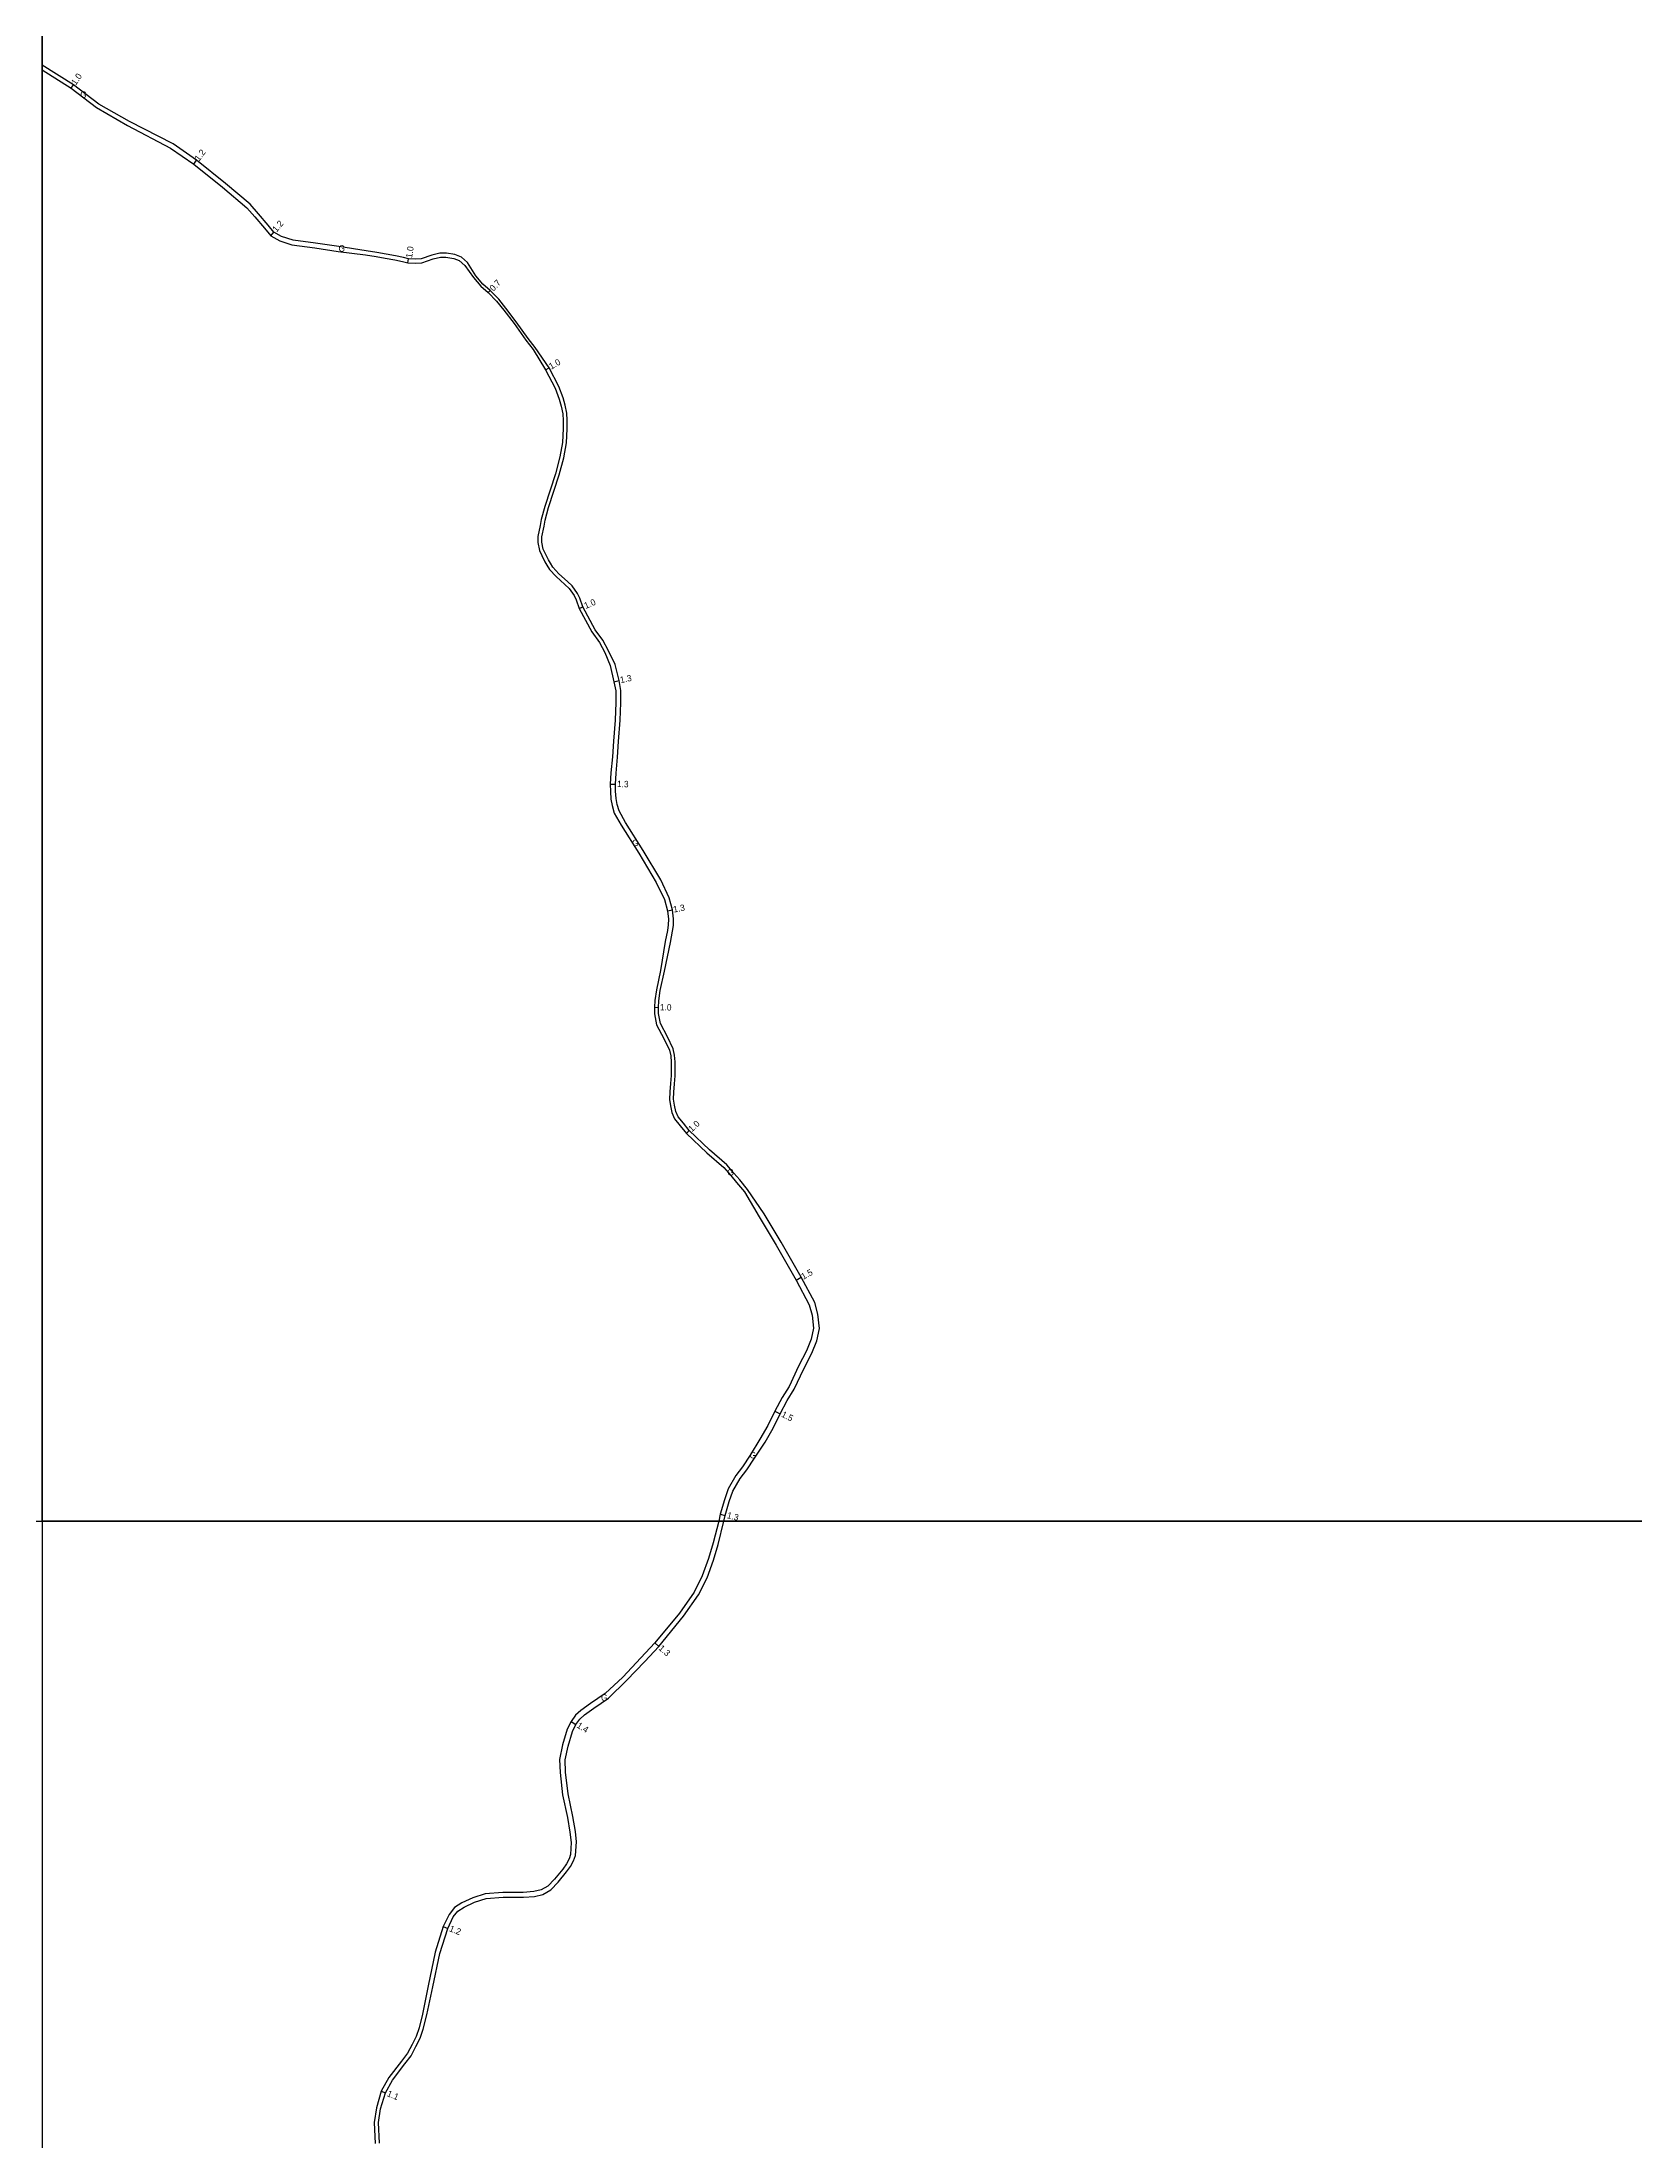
# Model space of a CAD drawing. Header units: metres. Extents: x 0 to 2400, y -93000 to -90000.
# Drawn here: x 1600 to 2000, y -91956 to -91429 of the extents above; entities that cross this region are included whole.
import ezdxf

# ---------------------------------------------------------------- set-up
doc = ezdxf.new("R2010")
doc.units = ezdxf.units.M
doc.header["$LTSCALE"] = 2.5
for name, color, linetype in [('図郭', 7, 'Continuous'), ('幅員', 7, 'Continuous'), ('舗装', 7, 'Continuous'), ('道路', 7, 'Continuous')]:
    doc.layers.add(name, color=color, linetype=linetype)
doc.styles.get("Standard").update_dxf_attribs({"font": ''})
doc.styles.get('Standard').set_extended_font_data('@MS PGothic')

msp = doc.modelspace()

# ---------------------------------------------------------------- linework, layer by layer
at = {"layer": '図郭'}
for points in [[(800, -91800), (1600, -91800), (1600, -91200), (800, -91200)], [(1600, -91800), (2400, -91800), (2400, -91200), (1600, -91200)], [(1600, -92400), (2400, -92400), (2400, -91800), (1600, -91800)]]:
    msp.add_lwpolyline(points, close=True, dxfattribs=at)
at = {"layer": '幅員'}
for points in [[(1607.3, -91440.39), (1607.87, -91439.56)], [(1638.07, -91459.43), (1638.78, -91458.47)], [(1657.4, -91477.39), (1658.19, -91476.46)], [(1691.8, -91484.18), (1691.96, -91483.19)], [(1711.96, -91491.65), (1712.44, -91491.14)], [(1726.37, -91511.02), (1727.24, -91510.53)], [(1734.83, -91570.9), (1735.75, -91570.49)], [(1743.53, -91589.31), (1744.81, -91589.04)], [(1742.61, -91614.98), (1743.91, -91615.01)], [(1756.96, -91646.84), (1758.24, -91646.59)], [(1753.7, -91671.01), (1754.7, -91671.03)], [(1761.7, -91702.64), (1762.44, -91701.96)], [(1789.21, -91739.47), (1790.53, -91738.75)], [(1783.89, -91772.35), (1785.23, -91773.03)], [(1770.16, -91798.21), (1771.42, -91798.51)], [(1753.82, -91830.53), (1754.8, -91831.39)], [(1732.76, -91850.22), (1733.96, -91850.96)], [(1700.71, -91901.7), (1701.83, -91902.14)], [(1685.15, -91943.03), (1686.17, -91943.45)]]:
    msp.add_lwpolyline(points, dxfattribs=at)
at = {"layer": '道路'}
for points in [[(1621.99, -91448.71), (1614.25, -91444.38), (1607.87, -91439.56), (1600, -91434.59)], [(1600, -91435.77), (1607.3, -91440.39), (1613.69, -91445.21), (1621.44, -91449.77)], [(1621.44, -91449.77), (1632.26, -91455.4), (1638.07, -91459.43), (1645.33, -91465.22)], [(1646.08, -91464.28), (1638.78, -91458.47), (1632.88, -91454.37), (1621.99, -91448.71)], [(1645.33, -91465.22), (1651.36, -91470.36), (1653.45, -91472.67), (1655.83, -91475.51), (1657.4, -91477.39), (1659.66, -91478.68), (1662.72, -91479.66), (1668.46, -91480.43), (1674.33, -91481.32)], [(1674.52, -91480.13), (1668.63, -91479.24), (1662.99, -91478.49), (1660.14, -91477.57), (1658.19, -91476.46), (1656.75, -91474.74), (1654.36, -91471.88), (1652.2, -91469.51), (1646.08, -91464.28)], [(1674.33, -91481.32), (1681.18, -91482.17), (1683.89, -91482.59), (1686.15, -91483), (1688.5, -91483.4), (1690.46, -91483.83), (1691.8, -91484.18), (1693.65, -91484.3), (1695.34, -91484.16), (1698.12, -91483.2), (1699.97, -91482.75), (1701.38, -91482.77), (1703.36, -91483.1), (1704.72, -91483.61), (1706.08, -91484.85)], [(1706.76, -91484.12), (1705.26, -91482.74), (1703.62, -91482.13), (1701.47, -91481.77), (1699.86, -91481.75), (1697.83, -91482.24), (1695.13, -91483.18), (1693.64, -91483.29), (1691.96, -91483.19), (1690.69, -91482.86), (1688.69, -91482.41), (1686.33, -91482.02), (1684.05, -91481.61), (1681.32, -91481.18), (1674.52, -91480.13)], [(1706.08, -91484.85), (1708.3, -91487.91), (1710.13, -91490.03), (1711.96, -91491.65), (1714.09, -91493.82), (1715.87, -91496.03), (1718.45, -91499.39), (1721.45, -91503.59), (1723.22, -91505.9)], [(1723.77, -91505.48), (1722.02, -91503.17), (1719.02, -91498.97), (1716.42, -91495.6), (1714.61, -91493.35), (1712.44, -91491.14), (1710.63, -91489.54), (1708.86, -91487.48), (1706.76, -91484.12)], [(1723.22, -91505.9), (1726.37, -91511.02), (1728.75, -91515.66), (1729.82, -91518.41), (1730.31, -91520.14), (1730.67, -91522.05), (1730.77, -91523.73), (1730.8, -91525.8), (1730.61, -91529.25), (1729.95, -91532.89), (1728.85, -91537.12), (1726.16, -91545.34), (1725.29, -91548.57), (1725.02, -91550.08), (1724.46, -91552.83), (1724.43, -91554.4), (1724.82, -91556.37), (1725.45, -91557.66), (1726.21, -91559.21), (1726.71, -91560.08), (1727.39, -91561.15), (1729, -91562.92), (1731.16, -91564.91), (1732.31, -91565.92), (1733.51, -91567.7), (1734.08, -91568.76), (1734.83, -91570.9), (1737.94, -91576.8), (1739.87, -91579.45), (1741.27, -91581.97), (1742.57, -91585.26), (1743.53, -91589.31), (1743.96, -91591.62), (1743.97, -91594.54), (1743.79, -91598.92), (1743.38, -91604.23), (1743.14, -91608.14), (1742.78, -91612.18), (1742.61, -91614.98), (1742.64, -91616.82), (1742.76, -91618.77), (1743.08, -91620.38), (1743.59, -91622.26), (1745.34, -91625.32), (1749.73, -91632.35), (1754.13, -91639.67), (1756.2, -91644), (1756.96, -91646.84), (1757.21, -91648.91), (1757.17, -91650.32), (1756.93, -91651.7), (1756.41, -91654.48), (1755.21, -91661.77), (1754.17, -91666.61), (1753.82, -91669.32), (1753.7, -91671.01), (1753.74, -91672.66), (1754.22, -91675.44), (1756.07, -91678.86), (1757.45, -91681.73), (1757.77, -91683.2), (1757.91, -91684.76), (1757.92, -91686.27), (1757.88, -91688.14), (1757.75, -91690.11), (1757.57, -91692.22), (1757.5, -91694.12), (1757.71, -91695.73), (1758.06, -91697.44), (1758.74, -91699.01), (1760.17, -91700.74), (1761.7, -91702.64), (1766.84, -91707.56), (1771.13, -91711.24), (1772.86, -91713.25), (1774.32, -91714.97), (1776.25, -91717.36), (1779.95, -91723.63), (1784.2, -91730.71), (1789.21, -91739.47), (1792.51, -91745.67), (1793.23, -91748.31), (1793.61, -91751.53), (1792.98, -91754.29), (1791.84, -91757.18), (1789.82, -91761.07), (1787.46, -91766.14), (1785.7, -91768.95), (1783.89, -91772.35), (1782.11, -91775.93), (1780.15, -91779.42)], [(1781.46, -91780.16), (1783.44, -91776.64), (1785.23, -91773.03), (1787, -91769.7), (1788.79, -91766.86), (1791.17, -91761.74), (1793.21, -91757.8), (1794.41, -91754.73), (1795.13, -91751.62), (1794.71, -91748.02), (1793.91, -91745.11), (1790.53, -91738.75), (1785.49, -91729.96), (1781.22, -91722.83), (1777.03, -91716.73), (1775.09, -91714.34), (1773.62, -91712.6), (1771.84, -91710.53), (1767.51, -91706.82), (1762.44, -91701.96), (1760.94, -91700.11), (1759.6, -91698.48), (1759.02, -91697.14), (1758.7, -91695.56), (1758.5, -91694.08), (1758.57, -91692.28), (1758.75, -91690.18), (1758.88, -91688.18), (1758.92, -91686.28), (1758.91, -91684.71), (1758.76, -91683.05), (1758.4, -91681.41), (1756.96, -91678.41), (1755.18, -91675.11), (1754.74, -91672.56), (1754.7, -91671.03), (1754.81, -91669.42), (1755.15, -91666.78), (1756.19, -91661.98), (1757.69, -91654.72), (1758.21, -91651.93), (1758.47, -91650.45), (1758.51, -91648.85), (1758.24, -91646.59), (1757.42, -91643.55), (1755.28, -91639.05), (1750.84, -91631.67), (1746.46, -91624.65), (1744.8, -91621.75), (1744.34, -91620.08), (1744.05, -91618.6), (1743.94, -91616.77), (1743.91, -91615.01), (1744.08, -91612.28), (1744.44, -91608.23), (1744.68, -91604.32), (1745.09, -91598.99), (1745.28, -91594.57), (1745.26, -91591.5), (1744.81, -91589.04), (1743.84, -91584.96), (1742.17, -91581.53), (1740.72, -91578.91), (1738.79, -91576.27), (1735.75, -91570.49), (1734.99, -91568.36), (1734.36, -91567.18), (1733.06, -91565.25), (1731.83, -91564.17), (1729.71, -91562.22), (1728.19, -91560.54), (1727.57, -91559.56), (1727.1, -91558.74), (1726.35, -91557.21), (1725.77, -91556.04), (1725.43, -91554.31), (1725.46, -91552.94), (1726, -91550.27), (1726.27, -91548.79), (1727.12, -91545.63), (1729.81, -91537.4), (1730.92, -91533.11), (1731.61, -91529.37), (1731.8, -91525.82), (1731.77, -91523.7), (1731.67, -91521.93), (1731.29, -91519.91), (1730.77, -91518.1), (1729.66, -91515.25), (1727.24, -91510.53), (1723.77, -91505.48)], [(1780.15, -91779.42), (1777.69, -91783.42), (1775.77, -91786.33), (1774.08, -91788.52), (1772.19, -91791.89), (1771.23, -91794.59), (1770.16, -91798.21), (1769.82, -91800)], [(1771.14, -91800), (1771.42, -91798.51), (1772.47, -91795), (1773.38, -91792.43), (1775.17, -91789.24), (1776.83, -91787.08), (1778.77, -91784.14), (1781.46, -91780.16)], [(1769.82, -91800), (1768.46, -91805.44), (1767.26, -91809.35), (1765.69, -91813.68), (1763.62, -91817.79), (1759.98, -91823.03), (1753.82, -91830.53), (1750.31, -91834.29), (1745.74, -91839.08)], [(1746.68, -91839.98), (1751.26, -91835.18), (1754.8, -91831.39), (1761.02, -91823.82), (1764.74, -91818.46), (1766.88, -91814.2), (1768.5, -91809.76), (1769.71, -91805.79), (1771.14, -91800)], [(1745.74, -91839.08), (1741.34, -91843.24), (1737.67, -91845.75), (1735.22, -91847.45), (1733.89, -91848.68), (1732.76, -91850.22), (1731.78, -91852.2), (1730.64, -91856.08), (1729.89, -91859.75), (1730, -91863.01), (1730.63, -91868.6), (1731.85, -91874.3), (1732.48, -91878.01), (1732.75, -91880.61)], [(1734.14, -91880.47), (1733.87, -91877.81), (1733.23, -91874.04), (1732.01, -91868.37), (1731.4, -91862.91), (1731.3, -91859.87), (1732, -91856.42), (1733.09, -91852.71), (1733.96, -91850.96), (1734.94, -91849.61), (1736.1, -91848.54), (1738.46, -91846.9), (1742.17, -91844.36), (1746.68, -91839.98)], [(1732.75, -91880.61), (1732.66, -91883.63), (1732.28, -91884.68), (1731.6, -91885.97), (1730.67, -91887.27), (1728.64, -91889.77), (1726.94, -91891.54), (1725.24, -91892.49), (1723.38, -91892.93), (1720.78, -91893.13), (1715.68, -91893.13), (1711.22, -91893.5), (1708.11, -91894.46), (1705.34, -91895.74), (1703.48, -91896.94), (1702.18, -91898.64), (1700.71, -91901.7), (1698.69, -91908.13), (1696.91, -91916.58)], [(1698.09, -91916.82), (1699.85, -91908.43), (1701.83, -91902.14), (1703.21, -91899.27), (1704.31, -91897.83), (1705.91, -91896.79), (1708.54, -91895.59), (1711.45, -91894.68), (1715.73, -91894.33), (1720.83, -91894.34), (1723.57, -91894.11), (1725.68, -91893.62), (1727.68, -91892.5), (1729.54, -91890.57), (1731.62, -91887.99), (1732.62, -91886.61), (1733.38, -91885.17), (1733.84, -91883.89), (1734.14, -91880.47)], [(1696.91, -91916.58), (1695.52, -91923.64), (1694.62, -91927.1), (1693.86, -91929.29), (1692.86, -91931.33), (1691.7, -91933.5), (1690.18, -91935.5), (1687, -91939.59), (1685.15, -91943.03), (1683.9, -91947.21), (1683.33, -91950.85), (1683.62, -91956.14)], [(1684.72, -91956.07), (1684.44, -91950.9), (1684.98, -91947.45), (1686.17, -91943.45), (1687.92, -91940.2), (1691.05, -91936.17), (1692.62, -91934.1), (1693.84, -91931.83), (1694.88, -91929.72), (1695.67, -91927.42), (1696.6, -91923.87), (1698.09, -91916.82)]]:
    msp.add_lwpolyline(points, dxfattribs=at)

# ---------------------------------------------------------------- texts
at = {"layer": '幅員'}
for s, rotation, p in [('1.0', 55.3411, (1608.49, -91439.74)), ('1.2', 53.359, (1639.43, -91458.81)), ('1.2', 50.0561, (1658.87, -91476.62)), ('1.0', 80.894, (1692.84, -91483.06)), ('0.7', 46.448, (1713.29, -91491.44)), ('1.0', 29.5604, (1727.78, -91511.02)), ('1.0', 23.649, (1736.46, -91571.07)), ('1.3', 11.8887, (1745.23, -91589.68)), ('1.3', 358.679, (1744.27, -91615.74)), ('1.3', 10.922, (1758.57, -91647.26)), ('1.0', 358.7982, (1755.05, -91671.78)), ('1.0', 42.6157, (1763.07, -91702.4)), ('1.5', 28.9062, (1791.05, -91739.4)), ('1.5', 332.8033, (1785.39, -91773.68)), ('1.3', 346.3484, (1771.77, -91799.19)), ('1.3', 318.8016, (1754.6, -91832.07)), ('1.4', 328.6168, (1734.04, -91851.65)), ('1.2', 338.4019, (1702.05, -91902.81)), ('1.1', 337.4958, (1686.43, -91944.19))]:
    msp.add_text(s, height=1.6, rotation=rotation, dxfattribs=at).set_placement(p)
at = {"layer": '舗装'}
for p in [(1609.6, -91442.76), (1674.42, -91481.37), (1748.1, -91630.56), (1772, -91713.21), (1777.57, -91784.19), (1740.29, -91845.05)]:
    msp.add_text('G', height=1.6, dxfattribs=at).set_placement(p)

doc.saveas('drawing.dxf')
